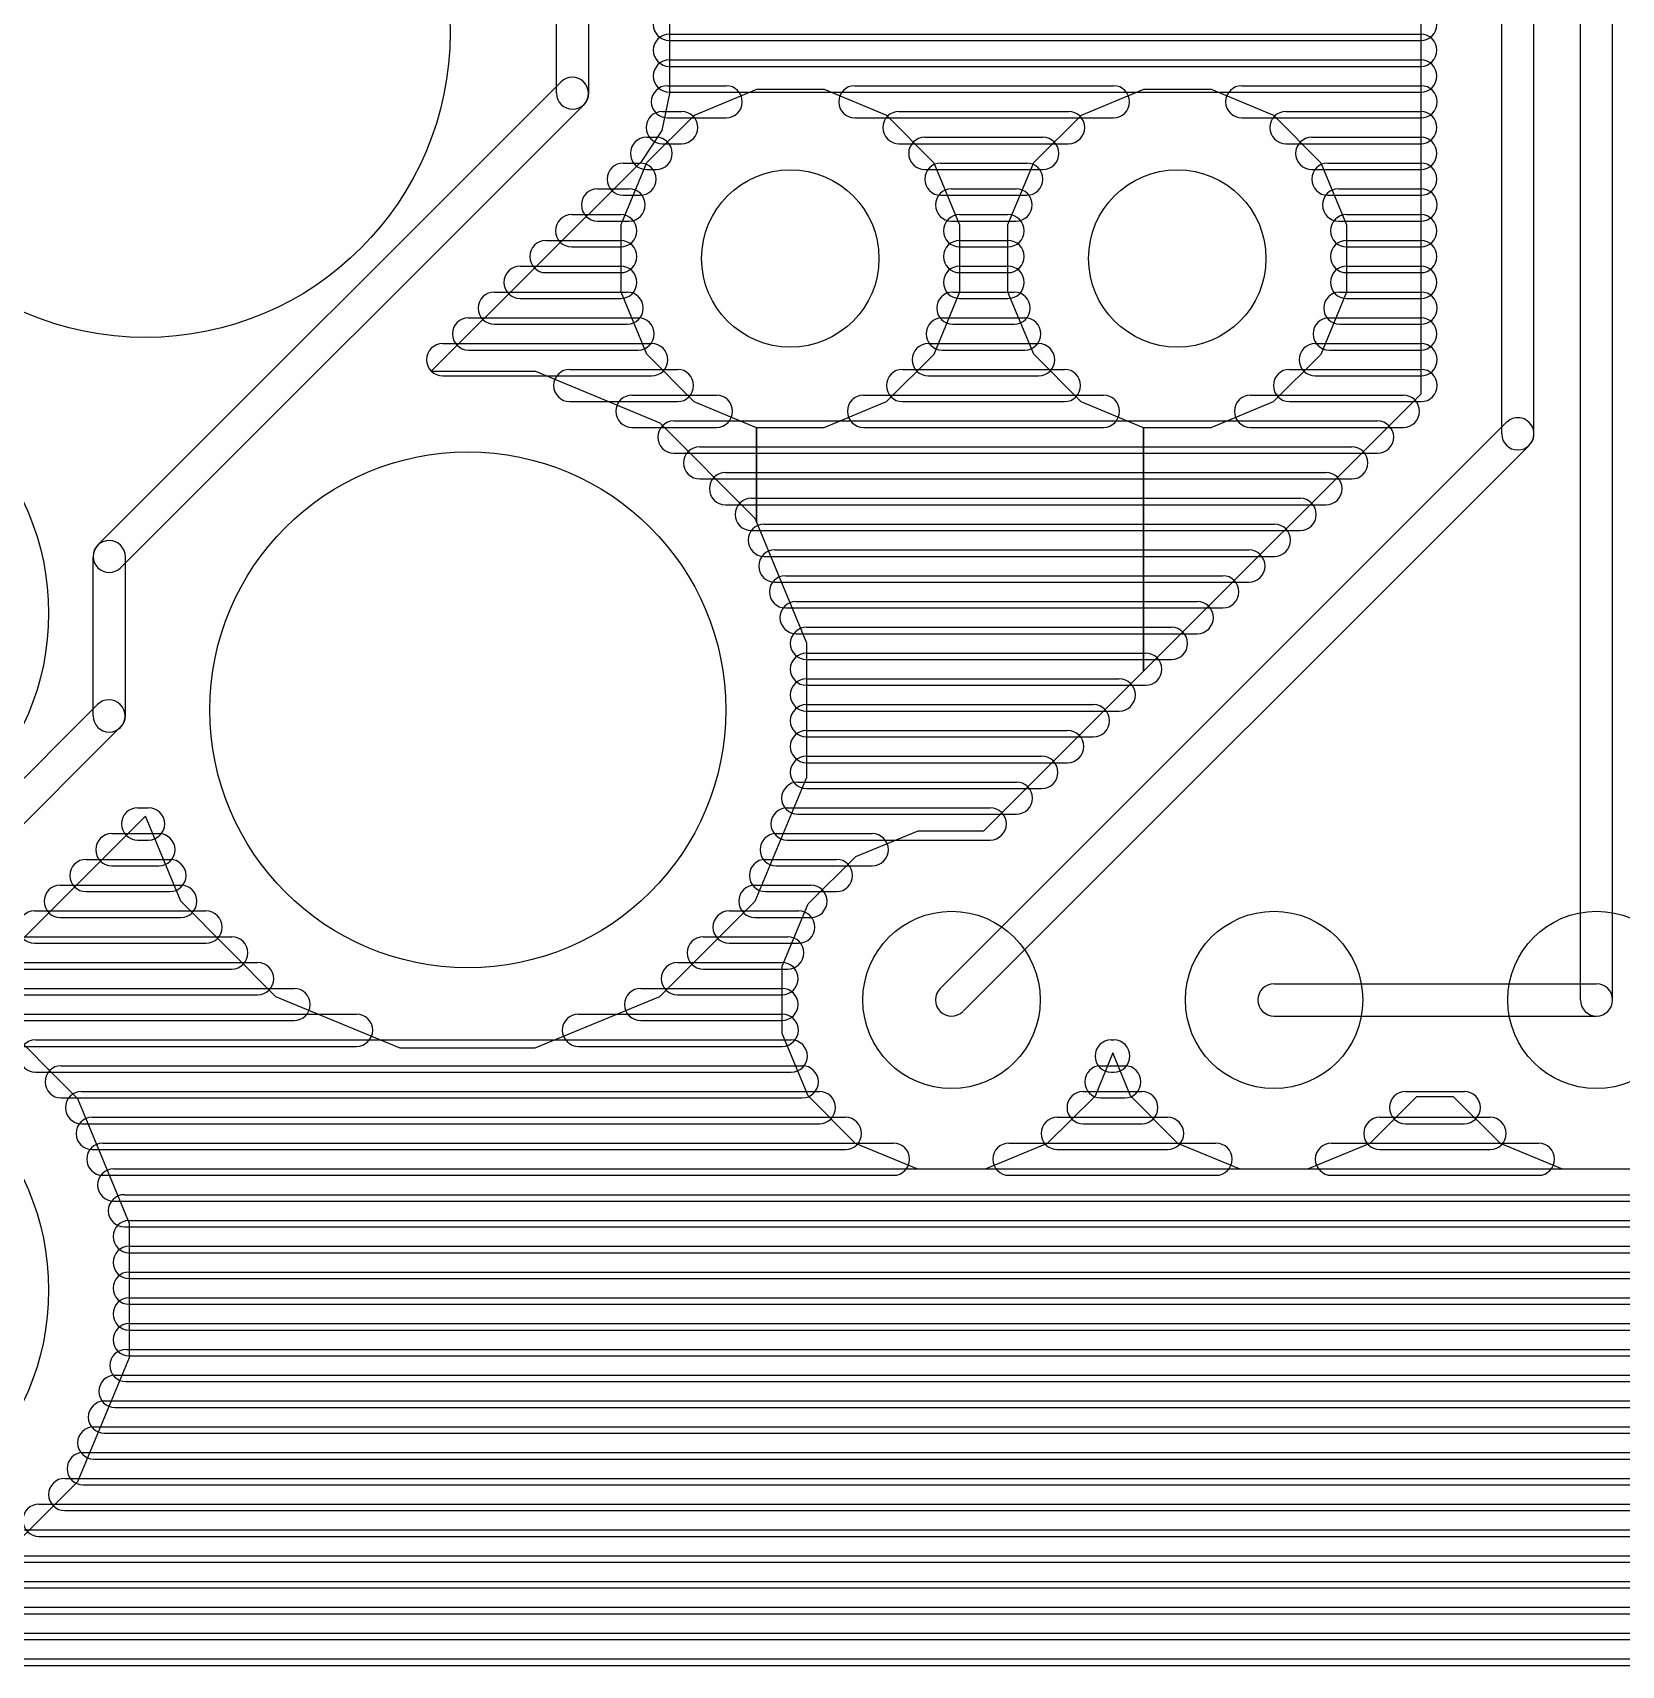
# Model space of a CAD drawing. Extents: x 4625 to 28175, y 45595 to 78045.
# Drawn here: x 8550 to 13477, y 62206 to 67270 of the extents above; entities that cross this region are included whole.
import ezdxf

# ---------------------------------------------------------------- set-up
doc = ezdxf.new("R2010")
doc.units = 0
doc.layers.add('BLACK', color=1, linetype='CONTINUOUS')

msp = doc.modelspace()

# ---------------------------------------------------------------- linework, layer by layer
at = {"layer": 'BLACK'}
for p, q in [((13106, 66026), (13106, 70926)), ((13206, 66026), (13206, 70926)), ((12856, 66150), (12856, 70455)), ((13350, 64270), (13350, 70170)), ((13450, 64270), (13450, 70170)), ((10175, 67083), (10175, 67485)), ((10275, 67083), (10275, 67485)), ((10525, 67361), (10525, 67082)), ((10525, 67266), (12855, 67266)), ((10525, 67266), (12855, 67266)), ((10525, 67266), (12855, 67266)), ((10525, 67246), (12855, 67246)), ((10525, 67246), (12855, 67246)), ((10525, 67246), (12855, 67246)), ((10525, 67186), (12855, 67186)), ((10525, 67186), (12855, 67186)), ((10525, 67186), (12855, 67186)), ((10525, 67166), (12855, 67166)), ((10525, 67166), (12855, 67166)), ((10525, 67166), (12855, 67166)), ((10189, 67118), (8752, 65681)), ((10519, 67106), (10701, 67106)), ((10519, 67106), (10701, 67106)), ((10519, 67106), (10701, 67106)), ((11100, 67106), (11902, 67106)), ((11100, 67106), (11902, 67106)), ((11100, 67106), (11902, 67106)), ((12300, 67106), (12856, 67106)), ((12300, 67106), (12856, 67106)), ((12300, 67106), (12856, 67106)), ((10525, 67082), (10502, 66967)), ((10525, 67086), (12855, 67086)), ((10525, 67086), (12855, 67086)), ((10525, 67086), (12855, 67086)), ((10603, 67015), (10796, 67095)), ((10796, 67095), (11005, 67095)), ((11005, 67095), (11198, 67015)), ((11803, 67015), (11996, 67095)), ((11996, 67095), (12205, 67095)), ((12205, 67095), (12398, 67015)), ((10260, 67047), (8823, 65610)), ((10455, 66868), (10603, 67015)), ((10503, 67026), (10563, 67026)), ((10503, 67026), (10563, 67026)), ((10503, 67026), (10563, 67026)), ((10519, 67006), (10701, 67006)), ((10519, 67006), (10701, 67006)), ((10519, 67006), (10701, 67006)), ((11100, 67006), (11902, 67006)), ((11100, 67006), (11902, 67006)), ((11100, 67006), (11902, 67006)), ((11198, 67015), (11345, 66867)), ((11237, 67026), (11763, 67026)), ((11237, 67026), (11763, 67026)), ((11237, 67026), (11763, 67026)), ((11655, 66868), (11803, 67015)), ((12300, 67006), (12856, 67006)), ((12300, 67006), (12856, 67006)), ((12300, 67006), (12856, 67006)), ((12398, 67015), (12545, 66867)), ((12437, 67026), (12855, 67026)), ((12437, 67026), (12855, 67026)), ((12437, 67026), (12855, 67026)), ((10502, 66967), (10437, 66870)), ((10454, 66946), (10484, 66946)), ((10454, 66946), (10484, 66946)), ((10454, 66946), (10484, 66946)), ((10503, 66926), (10563, 66926)), ((10503, 66926), (10563, 66926)), ((10503, 66926), (10563, 66926)), ((11237, 66926), (11763, 66926)), ((11237, 66926), (11763, 66926)), ((11237, 66926), (11763, 66926)), ((11317, 66946), (11683, 66946)), ((11317, 66946), (11683, 66946)), ((11317, 66946), (11683, 66946)), ((12437, 66926), (12855, 66926)), ((12437, 66926), (12855, 66926)), ((12437, 66926), (12855, 66926)), ((12517, 66946), (12855, 66946)), ((12517, 66946), (12855, 66946)), ((12517, 66946), (12855, 66946)), ((10437, 66870), (9786, 66220)), ((10375, 66675), (10455, 66868)), ((10382, 66866), (10434, 66866)), ((10382, 66866), (10434, 66866)), ((10382, 66866), (10434, 66866)), ((11345, 66867), (11425, 66674)), ((11367, 66866), (11633, 66866)), ((11367, 66866), (11633, 66866)), ((11367, 66866), (11633, 66866)), ((11575, 66675), (11655, 66868)), ((12545, 66867), (12625, 66674)), ((12567, 66866), (12855, 66866)), ((12567, 66866), (12855, 66866)), ((12567, 66866), (12855, 66866)), ((10454, 66846), (10484, 66846)), ((10454, 66846), (10484, 66846)), ((10454, 66846), (10484, 66846)), ((11317, 66846), (11683, 66846)), ((11317, 66846), (11683, 66846)), ((11317, 66846), (11683, 66846)), ((12517, 66846), (12855, 66846)), ((12517, 66846), (12855, 66846)), ((12517, 66846), (12855, 66846)), ((10302, 66786), (10400, 66786)), ((10302, 66786), (10400, 66786)), ((10302, 66786), (10400, 66786)), ((10382, 66766), (10434, 66766)), ((10382, 66766), (10434, 66766)), ((10382, 66766), (10434, 66766)), ((11367, 66766), (11633, 66766)), ((11367, 66766), (11633, 66766)), ((11367, 66766), (11633, 66766)), ((11400, 66786), (11600, 66786)), ((11400, 66786), (11600, 66786)), ((11400, 66786), (11600, 66786)), ((12567, 66766), (12855, 66766)), ((12567, 66766), (12855, 66766)), ((12567, 66766), (12855, 66766)), ((12600, 66786), (12856, 66786)), ((12600, 66786), (12856, 66786)), ((12600, 66786), (12856, 66786)), ((10222, 66706), (10374, 66706)), ((10222, 66706), (10374, 66706)), ((10222, 66706), (10374, 66706)), ((11425, 66706), (11575, 66706)), ((11425, 66706), (11575, 66706)), ((11425, 66706), (11575, 66706)), ((12625, 66706), (12855, 66706)), ((12625, 66706), (12855, 66706)), ((12625, 66706), (12855, 66706)), ((10302, 66686), (10400, 66686)), ((10302, 66686), (10400, 66686)), ((10302, 66686), (10400, 66686)), ((10375, 66466), (10375, 66675)), ((11400, 66686), (11600, 66686)), ((11400, 66686), (11600, 66686)), ((11400, 66686), (11600, 66686)), ((11425, 66674), (11425, 66465)), ((11575, 66466), (11575, 66675)), ((12600, 66686), (12856, 66686)), ((12600, 66686), (12856, 66686)), ((12600, 66686), (12856, 66686)), ((12625, 66674), (12625, 66465)), ((10142, 66626), (10374, 66626)), ((10142, 66626), (10374, 66626)), ((10142, 66626), (10374, 66626)), ((10222, 66606), (10374, 66606)), ((10222, 66606), (10374, 66606)), ((10222, 66606), (10374, 66606)), ((11425, 66626), (11575, 66626)), ((11425, 66626), (11575, 66626)), ((11425, 66626), (11575, 66626)), ((11425, 66606), (11575, 66606)), ((11425, 66606), (11575, 66606)), ((11425, 66606), (11575, 66606)), ((12625, 66626), (12855, 66626)), ((12625, 66626), (12855, 66626)), ((12625, 66626), (12855, 66626)), ((12625, 66606), (12855, 66606)), ((12625, 66606), (12855, 66606)), ((12625, 66606), (12855, 66606)), ((10062, 66546), (10374, 66546)), ((10062, 66546), (10374, 66546)), ((10062, 66546), (10374, 66546)), ((10142, 66526), (10374, 66526)), ((10142, 66526), (10374, 66526)), ((10142, 66526), (10374, 66526)), ((11425, 66546), (11575, 66546)), ((11425, 66546), (11575, 66546)), ((11425, 66546), (11575, 66546)), ((11425, 66526), (11575, 66526)), ((11425, 66526), (11575, 66526)), ((11425, 66526), (11575, 66526)), ((12625, 66546), (12855, 66546)), ((12625, 66546), (12855, 66546)), ((12625, 66546), (12855, 66546)), ((12625, 66526), (12855, 66526)), ((12625, 66526), (12855, 66526)), ((12625, 66526), (12855, 66526)), ((9982, 66466), (10394, 66466)), ((9982, 66466), (10394, 66466)), ((9982, 66466), (10394, 66466)), ((10455, 66273), (10375, 66466)), ((11425, 66465), (11345, 66272)), ((11404, 66466), (11594, 66466)), ((11404, 66466), (11594, 66466)), ((11404, 66466), (11594, 66466)), ((11655, 66273), (11575, 66466)), ((12625, 66465), (12545, 66272)), ((12604, 66466), (12856, 66466)), ((12604, 66466), (12856, 66466)), ((12604, 66466), (12856, 66466)), ((10062, 66446), (10374, 66446)), ((10062, 66446), (10374, 66446)), ((10062, 66446), (10374, 66446)), ((11425, 66446), (11575, 66446)), ((11425, 66446), (11575, 66446)), ((11425, 66446), (11575, 66446)), ((12625, 66446), (12855, 66446)), ((12625, 66446), (12855, 66446)), ((12625, 66446), (12855, 66446)), ((9902, 66386), (10428, 66386)), ((9902, 66386), (10428, 66386)), ((9902, 66386), (10428, 66386)), ((9982, 66366), (10394, 66366)), ((9982, 66366), (10394, 66366)), ((9982, 66366), (10394, 66366)), ((11371, 66386), (11627, 66386)), ((11371, 66386), (11627, 66386)), ((11371, 66386), (11627, 66386)), ((11404, 66366), (11594, 66366)), ((11404, 66366), (11594, 66366)), ((11404, 66366), (11594, 66366)), ((12571, 66386), (12855, 66386)), ((12571, 66386), (12855, 66386)), ((12571, 66386), (12855, 66386)), ((12604, 66366), (12856, 66366)), ((12604, 66366), (12856, 66366)), ((12604, 66366), (12856, 66366)), ((9822, 66306), (10470, 66306)), ((9822, 66306), (10470, 66306)), ((9822, 66306), (10470, 66306)), ((11328, 66306), (11670, 66306)), ((11328, 66306), (11670, 66306)), ((11328, 66306), (11670, 66306)), ((12528, 66306), (12856, 66306)), ((12528, 66306), (12856, 66306)), ((12528, 66306), (12856, 66306)), ((9902, 66286), (10428, 66286)), ((9902, 66286), (10428, 66286)), ((9902, 66286), (10428, 66286)), ((10602, 66125), (10455, 66273)), ((11345, 66272), (11197, 66125)), ((11371, 66286), (11627, 66286)), ((11371, 66286), (11627, 66286)), ((11371, 66286), (11627, 66286)), ((11802, 66125), (11655, 66273)), ((12545, 66272), (12397, 66125)), ((12571, 66286), (12855, 66286)), ((12571, 66286), (12855, 66286)), ((12571, 66286), (12855, 66286)), ((9786, 66220), (10110, 66220)), ((9822, 66206), (10470, 66206)), ((9822, 66206), (10470, 66206)), ((9822, 66206), (10470, 66206)), ((10110, 66220), (10495, 66060)), ((10216, 66226), (10550, 66226)), ((10216, 66226), (10550, 66226)), ((10216, 66226), (10550, 66226)), ((11248, 66226), (11750, 66226)), ((11248, 66226), (11750, 66226)), ((11248, 66226), (11750, 66226)), ((11328, 66206), (11670, 66206)), ((11328, 66206), (11670, 66206)), ((11328, 66206), (11670, 66206)), ((12448, 66226), (12856, 66226)), ((12448, 66226), (12856, 66226)), ((12448, 66226), (12856, 66226)), ((12528, 66206), (12856, 66206)), ((12528, 66206), (12856, 66206)), ((12528, 66206), (12856, 66206)), ((10409, 66146), (10671, 66146)), ((10409, 66146), (10671, 66146)), ((10409, 66146), (10671, 66146)), ((11127, 66146), (11871, 66146)), ((11127, 66146), (11871, 66146)), ((11127, 66146), (11871, 66146)), ((11995, 65290), (12856, 66150)), ((12327, 66146), (12801, 66146)), ((12327, 66146), (12801, 66146)), ((12327, 66146), (12801, 66146)), ((10216, 66126), (10550, 66126)), ((10216, 66126), (10550, 66126)), ((10216, 66126), (10550, 66126)), ((10795, 66045), (10602, 66125)), ((11197, 66125), (11004, 66045)), ((11248, 66126), (11750, 66126)), ((11248, 66126), (11750, 66126)), ((11248, 66126), (11750, 66126)), ((11995, 66045), (11802, 66125)), ((12397, 66125), (12204, 66045)), ((12448, 66126), (12856, 66126)), ((12448, 66126), (12856, 66126)), ((12448, 66126), (12856, 66126)), ((10409, 66046), (10671, 66046)), ((10409, 66046), (10671, 66046)), ((10409, 66046), (10671, 66046)), ((10495, 66060), (10790, 65764)), ((10539, 66066), (12721, 66066)), ((10539, 66066), (12721, 66066)), ((10539, 66066), (12721, 66066)), ((10795, 65752), (10795, 66045)), ((11004, 66045), (10795, 66045)), ((10795, 66045), (10795, 65752)), ((11127, 66046), (11871, 66046)), ((11127, 66046), (11871, 66046)), ((11127, 66046), (11871, 66046)), ((11365, 64306), (13120, 66061)), ((11995, 65290), (11995, 66045)), ((12204, 66045), (11995, 66045)), ((11995, 66045), (11995, 65290)), ((12327, 66046), (12801, 66046)), ((12327, 66046), (12801, 66046)), ((12327, 66046), (12801, 66046)), ((10539, 65966), (12721, 65966)), ((10539, 65966), (12721, 65966)), ((10539, 65966), (12721, 65966)), ((10619, 65986), (12641, 65986)), ((10619, 65986), (12641, 65986)), ((10619, 65986), (12641, 65986)), ((11436, 64235), (13191, 65990)), ((10699, 65906), (12561, 65906)), ((10699, 65906), (12561, 65906)), ((10699, 65906), (12561, 65906)), ((10619, 65886), (12641, 65886)), ((10619, 65886), (12641, 65886)), ((10619, 65886), (12641, 65886)), ((10699, 65806), (12561, 65806)), ((10699, 65806), (12561, 65806)), ((10699, 65806), (12561, 65806)), ((10779, 65826), (12481, 65826)), ((10779, 65826), (12481, 65826)), ((10779, 65826), (12481, 65826)), ((10790, 65764), (10795, 65752)), ((10795, 65752), (10950, 65378)), ((10819, 65746), (12401, 65746)), ((10819, 65746), (12401, 65746)), ((10819, 65746), (12401, 65746)), ((10779, 65726), (12481, 65726)), ((10779, 65726), (12481, 65726)), ((10779, 65726), (12481, 65726)), ((8738, 65151), (8738, 65645)), ((8838, 65151), (8838, 65645)), ((10819, 65646), (12401, 65646)), ((10819, 65646), (12401, 65646)), ((10819, 65646), (12401, 65646)), ((10852, 65666), (12322, 65666)), ((10852, 65666), (12322, 65666)), ((10852, 65666), (12322, 65666)), ((10885, 65586), (12241, 65586)), ((10885, 65586), (12241, 65586)), ((10885, 65586), (12241, 65586)), ((10852, 65566), (12322, 65566)), ((10852, 65566), (12322, 65566)), ((10852, 65566), (12322, 65566)), ((10885, 65486), (12241, 65486)), ((10885, 65486), (12241, 65486)), ((10885, 65486), (12241, 65486)), ((10918, 65506), (12162, 65506)), ((10918, 65506), (12162, 65506)), ((10918, 65506), (12162, 65506)), ((10918, 65406), (12162, 65406)), ((10918, 65406), (12162, 65406)), ((10918, 65406), (12162, 65406)), ((10950, 65426), (12082, 65426)), ((10950, 65426), (12082, 65426)), ((10950, 65426), (12082, 65426)), ((10950, 65378), (10950, 64960)), ((10950, 65346), (12002, 65346)), ((10950, 65346), (12002, 65346)), ((10950, 65346), (12002, 65346)), ((10950, 65326), (12082, 65326)), ((10950, 65326), (12082, 65326)), ((10950, 65326), (12082, 65326)), ((11500, 64795), (11995, 65290)), ((10950, 65266), (11920, 65266)), ((10950, 65266), (11920, 65266)), ((10950, 65266), (11920, 65266)), ((10950, 65246), (12002, 65246)), ((10950, 65246), (12002, 65246)), ((10950, 65246), (12002, 65246)), ((8752, 65186), (7960, 64394)), ((10950, 65186), (11840, 65186)), ((10950, 65186), (11840, 65186)), ((10950, 65186), (11840, 65186)), ((10950, 65166), (11920, 65166)), ((10950, 65166), (11920, 65166)), ((10950, 65166), (11920, 65166)), ((8822, 65116), (8030, 64324)), ((10950, 65106), (11760, 65106)), ((10950, 65106), (11760, 65106)), ((10950, 65106), (11760, 65106)), ((10950, 65086), (11840, 65086)), ((10950, 65086), (11840, 65086)), ((10950, 65086), (11840, 65086)), ((10950, 65026), (11680, 65026)), ((10950, 65026), (11680, 65026)), ((10950, 65026), (11680, 65026)), ((10950, 65006), (11760, 65006)), ((10950, 65006), (11760, 65006)), ((10950, 65006), (11760, 65006)), ((10950, 64960), (10790, 64575)), ((10923, 64946), (11601, 64946)), ((10923, 64946), (11601, 64946)), ((10923, 64946), (11601, 64946)), ((10950, 64926), (11680, 64926)), ((10950, 64926), (11680, 64926)), ((10950, 64926), (11680, 64926)), ((8900, 64840), (8342, 64282)), ((8876, 64866), (8910, 64866)), ((8876, 64866), (8910, 64866)), ((8876, 64866), (8910, 64866)), ((9010, 64576), (8900, 64840)), ((10890, 64866), (11520, 64866)), ((10890, 64866), (11520, 64866)), ((10890, 64866), (11520, 64866)), ((10923, 64846), (11601, 64846)), ((10923, 64846), (11601, 64846)), ((10923, 64846), (11601, 64846)), ((8796, 64786), (8942, 64786)), ((8796, 64786), (8942, 64786)), ((8796, 64786), (8942, 64786)), ((10856, 64786), (11154, 64786)), ((10856, 64786), (11154, 64786)), ((10856, 64786), (11154, 64786)), ((11103, 64715), (11296, 64795)), ((11296, 64795), (11500, 64795)), ((8876, 64766), (8910, 64766)), ((8876, 64766), (8910, 64766)), ((8876, 64766), (8910, 64766)), ((10890, 64766), (11520, 64766)), ((10890, 64766), (11520, 64766)), ((10890, 64766), (11520, 64766)), ((8716, 64706), (8976, 64706)), ((8716, 64706), (8976, 64706)), ((8716, 64706), (8976, 64706)), ((8796, 64686), (8942, 64686)), ((8796, 64686), (8942, 64686)), ((8796, 64686), (8942, 64686)), ((10823, 64706), (11043, 64706)), ((10823, 64706), (11043, 64706)), ((10823, 64706), (11043, 64706)), ((10856, 64686), (11154, 64686)), ((10856, 64686), (11154, 64686)), ((10856, 64686), (11154, 64686)), ((10955, 64568), (11103, 64715)), ((8636, 64626), (9010, 64626)), ((8636, 64626), (9010, 64626)), ((8636, 64626), (9010, 64626)), ((10790, 64626), (10964, 64626)), ((10790, 64626), (10964, 64626)), ((10790, 64626), (10964, 64626)), ((8716, 64606), (8976, 64606)), ((8716, 64606), (8976, 64606)), ((8716, 64606), (8976, 64606)), ((9305, 64280), (9010, 64576)), ((10790, 64575), (10494, 64280)), ((10823, 64606), (11043, 64606)), ((10823, 64606), (11043, 64606)), ((10823, 64606), (11043, 64606)), ((8556, 64546), (9088, 64546)), ((8556, 64546), (9088, 64546)), ((8556, 64546), (9088, 64546)), ((8636, 64526), (9010, 64526)), ((8636, 64526), (9010, 64526)), ((8636, 64526), (9010, 64526)), ((10710, 64546), (10926, 64546)), ((10710, 64546), (10926, 64546)), ((10710, 64546), (10926, 64546)), ((10790, 64526), (10964, 64526)), ((10790, 64526), (10964, 64526)), ((10790, 64526), (10964, 64526)), ((10875, 64375), (10955, 64568)), ((8476, 64466), (9168, 64466)), ((8476, 64466), (9168, 64466)), ((8476, 64466), (9168, 64466)), ((8556, 64446), (9088, 64446)), ((8556, 64446), (9088, 64446)), ((8556, 64446), (9088, 64446)), ((10630, 64466), (10892, 64466)), ((10630, 64466), (10892, 64466)), ((10630, 64466), (10892, 64466)), ((10710, 64446), (10926, 64446)), ((10710, 64446), (10926, 64446)), ((10710, 64446), (10926, 64446)), ((8396, 64386), (9248, 64386)), ((8396, 64386), (9248, 64386)), ((8396, 64386), (9248, 64386)), ((10550, 64386), (10874, 64386)), ((10550, 64386), (10874, 64386)), ((10550, 64386), (10874, 64386)), ((10875, 64166), (10875, 64375)), ((8476, 64366), (9168, 64366)), ((8476, 64366), (9168, 64366)), ((8476, 64366), (9168, 64366)), ((10630, 64366), (10892, 64366)), ((10630, 64366), (10892, 64366)), ((10630, 64366), (10892, 64366)), ((12400, 64320), (13400, 64320)), ((8396, 64286), (9248, 64286)), ((8396, 64286), (9248, 64286)), ((8396, 64286), (9248, 64286)), ((8399, 64306), (9361, 64306)), ((8399, 64306), (9361, 64306)), ((8399, 64306), (9361, 64306)), ((9690, 64120), (9305, 64280)), ((10494, 64280), (10108, 64120)), ((10436, 64306), (10874, 64306)), ((10436, 64306), (10874, 64306)), ((10436, 64306), (10874, 64306)), ((10550, 64286), (10874, 64286)), ((10550, 64286), (10874, 64286)), ((10550, 64286), (10874, 64286)), ((8395, 64260), (8690, 63964)), ((8479, 64226), (9555, 64226)), ((8479, 64226), (9555, 64226)), ((8479, 64226), (9555, 64226)), ((10243, 64226), (10875, 64226)), ((10243, 64226), (10875, 64226)), ((10243, 64226), (10875, 64226)), ((12400, 64220), (13400, 64220)), ((8399, 64206), (9361, 64206)), ((8399, 64206), (9361, 64206)), ((8399, 64206), (9361, 64206)), ((10436, 64206), (10874, 64206)), ((10436, 64206), (10874, 64206)), ((10436, 64206), (10874, 64206)), ((8479, 64126), (9555, 64126)), ((8479, 64126), (9555, 64126)), ((8479, 64126), (9555, 64126)), ((8559, 64146), (10903, 64146)), ((8559, 64146), (10903, 64146)), ((8559, 64146), (10903, 64146)), ((10108, 64120), (9690, 64120)), ((10243, 64126), (10875, 64126)), ((10243, 64126), (10875, 64126)), ((10243, 64126), (10875, 64126)), ((10955, 63973), (10875, 64166)), ((11895, 64146), (11903, 64146)), ((11895, 64146), (11903, 64146)), ((11895, 64146), (11903, 64146)), ((8639, 64066), (10937, 64066)), ((8639, 64066), (10937, 64066)), ((8639, 64066), (10937, 64066)), ((11900, 64106), (11845, 63972)), ((11863, 64066), (11937, 64066)), ((11863, 64066), (11937, 64066)), ((11863, 64066), (11937, 64066)), ((11955, 63973), (11900, 64106)), ((8559, 64046), (10903, 64046)), ((8559, 64046), (10903, 64046)), ((8559, 64046), (10903, 64046)), ((11895, 64046), (11903, 64046)), ((11895, 64046), (11903, 64046)), ((11895, 64046), (11903, 64046)), ((8639, 63966), (10937, 63966)), ((8639, 63966), (10937, 63966)), ((8639, 63966), (10937, 63966)), ((8702, 63986), (10990, 63986)), ((8702, 63986), (10990, 63986)), ((8702, 63986), (10990, 63986)), ((11102, 63825), (10955, 63973)), ((11845, 63972), (11697, 63825)), ((11808, 63986), (11990, 63986)), ((11808, 63986), (11990, 63986)), ((11808, 63986), (11990, 63986)), ((11863, 63966), (11937, 63966)), ((11863, 63966), (11937, 63966)), ((11863, 63966), (11937, 63966)), ((12102, 63825), (11955, 63973)), ((12842, 63970), (12697, 63825)), ((12808, 63986), (12990, 63986)), ((12808, 63986), (12990, 63986)), ((12808, 63986), (12990, 63986)), ((12957, 63970), (12842, 63970)), ((13102, 63825), (12957, 63970)), ((8690, 63964), (8850, 63578)), ((8702, 63886), (10990, 63886)), ((8702, 63886), (10990, 63886)), ((8702, 63886), (10990, 63886)), ((8735, 63906), (11071, 63906)), ((8735, 63906), (11071, 63906)), ((8735, 63906), (11071, 63906)), ((11728, 63906), (12070, 63906)), ((11728, 63906), (12070, 63906)), ((11728, 63906), (12070, 63906)), ((11808, 63886), (11990, 63886)), ((11808, 63886), (11990, 63886)), ((11808, 63886), (11990, 63886)), ((12728, 63906), (13070, 63906)), ((12728, 63906), (13070, 63906)), ((12728, 63906), (13070, 63906)), ((12808, 63886), (12990, 63886)), ((12808, 63886), (12990, 63886)), ((12808, 63886), (12990, 63886)), ((8768, 63826), (11220, 63826)), ((8768, 63826), (11220, 63826)), ((8768, 63826), (11220, 63826)), ((11295, 63745), (11102, 63825)), ((11697, 63825), (11504, 63745)), ((11578, 63826), (12220, 63826)), ((11578, 63826), (12220, 63826)), ((11578, 63826), (12220, 63826)), ((12295, 63745), (12102, 63825)), ((12697, 63825), (12504, 63745)), ((12578, 63826), (13220, 63826)), ((12578, 63826), (13220, 63826)), ((12578, 63826), (13220, 63826)), ((13295, 63745), (13102, 63825)), ((8735, 63806), (11071, 63806)), ((8735, 63806), (11071, 63806)), ((8735, 63806), (11071, 63806)), ((11728, 63806), (12070, 63806)), ((11728, 63806), (12070, 63806)), ((11728, 63806), (12070, 63806)), ((12728, 63806), (13070, 63806)), ((12728, 63806), (13070, 63806)), ((12728, 63806), (13070, 63806)), ((8768, 63726), (11220, 63726)), ((8768, 63726), (11220, 63726)), ((8768, 63726), (11220, 63726)), ((8802, 63746), (15290, 63746)), ((8802, 63746), (15290, 63746)), ((8802, 63746), (15290, 63746)), ((11504, 63745), (11295, 63745)), ((11578, 63726), (12220, 63726)), ((11578, 63726), (12220, 63726)), ((11578, 63726), (12220, 63726)), ((12504, 63745), (12295, 63745)), ((12578, 63726), (13220, 63726)), ((12578, 63726), (13220, 63726)), ((12578, 63726), (13220, 63726)), ((13504, 63745), (13295, 63745)), ((8835, 63666), (15291, 63666)), ((8835, 63666), (15291, 63666)), ((8835, 63666), (15291, 63666)), ((8802, 63646), (15290, 63646)), ((8802, 63646), (15290, 63646)), ((8802, 63646), (15290, 63646)), ((8835, 63566), (15291, 63566)), ((8835, 63566), (15291, 63566)), ((8835, 63566), (15291, 63566)), ((8850, 63586), (15290, 63586)), ((8850, 63586), (15290, 63586)), ((8850, 63586), (15290, 63586)), ((8850, 63578), (8850, 63160)), ((8850, 63506), (15290, 63506)), ((8850, 63506), (15290, 63506)), ((8850, 63506), (15290, 63506)), ((8850, 63486), (15290, 63486)), ((8850, 63486), (15290, 63486)), ((8850, 63486), (15290, 63486)), ((8850, 63426), (15290, 63426)), ((8850, 63426), (15290, 63426)), ((8850, 63426), (15290, 63426)), ((8850, 63406), (15290, 63406)), ((8850, 63406), (15290, 63406)), ((8850, 63406), (15290, 63406)), ((8850, 63346), (15290, 63346)), ((8850, 63346), (15290, 63346)), ((8850, 63346), (15290, 63346)), ((8850, 63326), (15290, 63326)), ((8850, 63326), (15290, 63326)), ((8850, 63326), (15290, 63326)), ((8850, 63266), (15290, 63266)), ((8850, 63266), (15290, 63266)), ((8850, 63266), (15290, 63266)), ((8850, 63246), (15290, 63246)), ((8850, 63246), (15290, 63246)), ((8850, 63246), (15290, 63246)), ((8850, 63160), (8690, 62775)), ((8840, 63186), (15290, 63186)), ((8840, 63186), (15290, 63186)), ((8840, 63186), (15290, 63186)), ((8850, 63166), (15290, 63166)), ((8850, 63166), (15290, 63166)), ((8850, 63166), (15290, 63166)), ((8806, 63106), (15290, 63106)), ((8806, 63106), (15290, 63106)), ((8806, 63106), (15290, 63106)), ((8840, 63086), (15290, 63086)), ((8840, 63086), (15290, 63086)), ((8840, 63086), (15290, 63086)), ((8773, 63026), (15291, 63026)), ((8773, 63026), (15291, 63026)), ((8773, 63026), (15291, 63026)), ((8806, 63006), (15290, 63006)), ((8806, 63006), (15290, 63006)), ((8806, 63006), (15290, 63006)), ((8740, 62946), (15290, 62946)), ((8740, 62946), (15290, 62946)), ((8740, 62946), (15290, 62946)), ((8773, 62926), (15291, 62926)), ((8773, 62926), (15291, 62926)), ((8773, 62926), (15291, 62926)), ((8707, 62866), (15291, 62866)), ((8707, 62866), (15291, 62866)), ((8707, 62866), (15291, 62866)), ((8740, 62846), (15290, 62846)), ((8740, 62846), (15290, 62846)), ((8740, 62846), (15290, 62846)), ((8690, 62775), (8394, 62480)), ((8650, 62786), (15290, 62786)), ((8650, 62786), (15290, 62786)), ((8650, 62786), (15290, 62786)), ((8707, 62766), (15291, 62766)), ((8707, 62766), (15291, 62766)), ((8707, 62766), (15291, 62766)), ((8570, 62706), (15290, 62706)), ((8570, 62706), (15290, 62706)), ((8570, 62706), (15290, 62706)), ((8650, 62686), (15290, 62686)), ((8650, 62686), (15290, 62686)), ((8650, 62686), (15290, 62686)), ((8490, 62626), (15290, 62626)), ((8490, 62626), (15290, 62626)), ((8490, 62626), (15290, 62626)), ((8570, 62606), (15290, 62606)), ((8570, 62606), (15290, 62606)), ((8570, 62606), (15290, 62606)), ((8410, 62546), (15298, 62546)), ((8410, 62546), (15298, 62546)), ((8410, 62546), (15298, 62546)), ((8490, 62526), (15290, 62526)), ((8490, 62526), (15290, 62526)), ((8490, 62526), (15290, 62526)), ((8239, 62466), (15317, 62466)), ((8239, 62466), (15317, 62466)), ((8239, 62466), (15317, 62466)), ((8410, 62446), (15298, 62446)), ((8410, 62446), (15298, 62446)), ((8410, 62446), (15298, 62446)), ((8046, 62386), (15372, 62386)), ((8046, 62386), (15372, 62386)), ((8046, 62386), (15372, 62386)), ((8239, 62366), (15317, 62366)), ((8239, 62366), (15317, 62366)), ((8239, 62366), (15317, 62366)), ((6451, 62306), (15449, 62306)), ((6451, 62306), (15449, 62306)), ((6451, 62306), (15449, 62306)), ((8046, 62286), (15372, 62286)), ((8046, 62286), (15372, 62286)), ((8046, 62286), (15372, 62286)), ((6397, 62226), (15529, 62226)), ((6397, 62226), (15529, 62226)), ((6397, 62226), (15529, 62226)), ((6451, 62206), (15449, 62206)), ((6451, 62206), (15449, 62206)), ((6451, 62206), (15449, 62206))]:
    msp.add_line(p, q, dxfattribs=at)
for centre, radius in [((8900, 67270), 945), ((10900, 66570), 275), ((12100, 66570), 275), ((7800, 65470), 800), ((9900, 65170), 800), ((11400, 64270), 275), ((12400, 64270), 275), ((13400, 64270), 275), ((7800, 63370), 800)]:
    msp.add_circle(centre, radius, dxfattribs=at)
for centre, start, end in [((10525, 67296), 90, 270), ((10525, 67296), 90, 270), ((10525, 67296), 90, 270), ((12855, 67296), 270, 450), ((12855, 67296), 270, 450), ((12855, 67296), 270, 450), ((10525, 67216), 90, 270), ((10525, 67216), 90, 270), ((10525, 67216), 90, 270), ((12855, 67216), 270, 450), ((12855, 67216), 270, 450), ((12855, 67216), 270, 450), ((10525, 67136), 90, 270), ((10525, 67136), 90, 270), ((10525, 67136), 90, 270), ((12855, 67136), 270, 450), ((12855, 67136), 270, 450), ((12855, 67136), 270, 450), ((10224, 67082), -45, 135), ((10519, 67056), 90, 270), ((10519, 67056), 90, 270), ((10519, 67056), 90, 270), ((10701, 67056), 270, 450), ((10701, 67056), 270, 450), ((10701, 67056), 270, 450), ((11100, 67056), 90, 270), ((11100, 67056), 90, 270), ((11100, 67056), 90, 270), ((11902, 67056), 270, 450), ((11902, 67056), 270, 450), ((11902, 67056), 270, 450), ((12300, 67056), 90, 270), ((12300, 67056), 90, 270), ((12300, 67056), 90, 270), ((12856, 67056), 270, 450), ((12856, 67056), 270, 450), ((12856, 67056), 270, 450), ((10225, 67083), 180, 360), ((10503, 66976), 90, 270), ((10503, 66976), 90, 270), ((10503, 66976), 90, 270), ((10563, 66976), 270, 450), ((10563, 66976), 270, 450), ((10563, 66976), 270, 450), ((11237, 66976), 90, 270), ((11237, 66976), 90, 270), ((11237, 66976), 90, 270), ((11763, 66976), 270, 450), ((11763, 66976), 270, 450), ((11763, 66976), 270, 450), ((12437, 66976), 90, 270), ((12437, 66976), 90, 270), ((12437, 66976), 90, 270), ((12855, 66976), 270, 450), ((12855, 66976), 270, 450), ((12855, 66976), 270, 450), ((10454, 66896), 90, 270), ((10454, 66896), 90, 270), ((10454, 66896), 90, 270), ((10484, 66896), 270, 450), ((10484, 66896), 270, 450), ((10484, 66896), 270, 450), ((11317, 66896), 90, 270), ((11317, 66896), 90, 270), ((11317, 66896), 90, 270), ((11683, 66896), 270, 450), ((11683, 66896), 270, 450), ((11683, 66896), 270, 450), ((12517, 66896), 90, 270), ((12517, 66896), 90, 270), ((12517, 66896), 90, 270), ((12855, 66896), 270, 450), ((12855, 66896), 270, 450), ((12855, 66896), 270, 450), ((10382, 66816), 90, 270), ((10382, 66816), 90, 270), ((10382, 66816), 90, 270), ((10434, 66816), 270, 450), ((10434, 66816), 270, 450), ((10434, 66816), 270, 450), ((11367, 66816), 90, 270), ((11367, 66816), 90, 270), ((11367, 66816), 90, 270), ((11633, 66816), 270, 450), ((11633, 66816), 270, 450), ((11633, 66816), 270, 450), ((12567, 66816), 90, 270), ((12567, 66816), 90, 270), ((12567, 66816), 90, 270), ((12855, 66816), 270, 450), ((12855, 66816), 270, 450), ((12855, 66816), 270, 450), ((10302, 66736), 90, 270), ((10302, 66736), 90, 270), ((10302, 66736), 90, 270), ((10400, 66736), 270, 450), ((10400, 66736), 270, 450), ((10400, 66736), 270, 450), ((11400, 66736), 90, 270), ((11400, 66736), 90, 270), ((11400, 66736), 90, 270), ((11600, 66736), 270, 450), ((11600, 66736), 270, 450), ((11600, 66736), 270, 450), ((12600, 66736), 90, 270), ((12600, 66736), 90, 270), ((12600, 66736), 90, 270), ((12856, 66736), 270, 450), ((12856, 66736), 270, 450), ((12856, 66736), 270, 450), ((10222, 66656), 90, 270), ((10222, 66656), 90, 270), ((10222, 66656), 90, 270), ((10374, 66656), 270, 450), ((10374, 66656), 270, 450), ((10374, 66656), 270, 450), ((11425, 66656), 90, 270), ((11425, 66656), 90, 270), ((11425, 66656), 90, 270), ((11575, 66656), 270, 450), ((11575, 66656), 270, 450), ((11575, 66656), 270, 450), ((12625, 66656), 90, 270), ((12625, 66656), 90, 270), ((12625, 66656), 90, 270), ((12855, 66656), 270, 450), ((12855, 66656), 270, 450), ((12855, 66656), 270, 450), ((10142, 66576), 90, 270), ((10142, 66576), 90, 270), ((10142, 66576), 90, 270), ((10374, 66576), 270, 450), ((10374, 66576), 270, 450), ((10374, 66576), 270, 450), ((11425, 66576), 90, 270), ((11425, 66576), 90, 270), ((11425, 66576), 90, 270), ((11575, 66576), 270, 450), ((11575, 66576), 270, 450), ((11575, 66576), 270, 450), ((12625, 66576), 90, 270), ((12625, 66576), 90, 270), ((12625, 66576), 90, 270), ((12855, 66576), 270, 450), ((12855, 66576), 270, 450), ((12855, 66576), 270, 450), ((10062, 66496), 90, 270), ((10062, 66496), 90, 270), ((10062, 66496), 90, 270), ((10374, 66496), 270, 450), ((10374, 66496), 270, 450), ((10374, 66496), 270, 450), ((11425, 66496), 90, 270), ((11425, 66496), 90, 270), ((11425, 66496), 90, 270), ((11575, 66496), 270, 450), ((11575, 66496), 270, 450), ((11575, 66496), 270, 450), ((12625, 66496), 90, 270), ((12625, 66496), 90, 270), ((12625, 66496), 90, 270), ((12855, 66496), 270, 450), ((12855, 66496), 270, 450), ((12855, 66496), 270, 450), ((9982, 66416), 90, 270), ((9982, 66416), 90, 270), ((9982, 66416), 90, 270), ((10394, 66416), 270, 450), ((10394, 66416), 270, 450), ((10394, 66416), 270, 450), ((11404, 66416), 90, 270), ((11404, 66416), 90, 270), ((11404, 66416), 90, 270), ((11594, 66416), 270, 450), ((11594, 66416), 270, 450), ((11594, 66416), 270, 450), ((12604, 66416), 90, 270), ((12604, 66416), 90, 270), ((12604, 66416), 90, 270), ((12856, 66416), 270, 450), ((12856, 66416), 270, 450), ((12856, 66416), 270, 450), ((9902, 66336), 90, 270), ((9902, 66336), 90, 270), ((9902, 66336), 90, 270), ((10428, 66336), 270, 450), ((10428, 66336), 270, 450), ((10428, 66336), 270, 450), ((11371, 66336), 90, 270), ((11371, 66336), 90, 270), ((11371, 66336), 90, 270), ((11627, 66336), 270, 450), ((11627, 66336), 270, 450), ((11627, 66336), 270, 450), ((12571, 66336), 90, 270), ((12571, 66336), 90, 270), ((12571, 66336), 90, 270), ((12855, 66336), 270, 450), ((12855, 66336), 270, 450), ((12855, 66336), 270, 450), ((9822, 66256), 90, 270), ((9822, 66256), 90, 270), ((9822, 66256), 90, 270), ((10470, 66256), 270, 450), ((10470, 66256), 270, 450), ((10470, 66256), 270, 450), ((11328, 66256), 90, 270), ((11328, 66256), 90, 270), ((11328, 66256), 90, 270), ((11670, 66256), 270, 450), ((11670, 66256), 270, 450), ((11670, 66256), 270, 450), ((12528, 66256), 90, 270), ((12528, 66256), 90, 270), ((12528, 66256), 90, 270), ((12856, 66256), 270, 450), ((12856, 66256), 270, 450), ((12856, 66256), 270, 450), ((10216, 66176), 90, 270), ((10216, 66176), 90, 270), ((10216, 66176), 90, 270), ((10550, 66176), 270, 450), ((10550, 66176), 270, 450), ((10550, 66176), 270, 450), ((11248, 66176), 90, 270), ((11248, 66176), 90, 270), ((11248, 66176), 90, 270), ((11750, 66176), 270, 450), ((11750, 66176), 270, 450), ((11750, 66176), 270, 450), ((12448, 66176), 90, 270), ((12448, 66176), 90, 270), ((12448, 66176), 90, 270), ((12856, 66176), 270, 450), ((12856, 66176), 270, 450), ((12856, 66176), 270, 450), ((10409, 66096), 90, 270), ((10409, 66096), 90, 270), ((10409, 66096), 90, 270), ((10671, 66096), 270, 450), ((10671, 66096), 270, 450), ((10671, 66096), 270, 450), ((11127, 66096), 90, 270), ((11127, 66096), 90, 270), ((11127, 66096), 90, 270), ((11871, 66096), 270, 450), ((11871, 66096), 270, 450), ((11871, 66096), 270, 450), ((12327, 66096), 90, 270), ((12327, 66096), 90, 270), ((12327, 66096), 90, 270), ((12801, 66096), 270, 450), ((12801, 66096), 270, 450), ((12801, 66096), 270, 450), ((10539, 66016), 90, 270), ((10539, 66016), 90, 270), ((10539, 66016), 90, 270), ((12721, 66016), 270, 450), ((12721, 66016), 270, 450), ((12721, 66016), 270, 450), ((13156, 66026), 315, 495), ((13156, 66026), 180, 360), ((10619, 65936), 90, 270), ((10619, 65936), 90, 270), ((10619, 65936), 90, 270), ((12641, 65936), 270, 450), ((12641, 65936), 270, 450), ((12641, 65936), 270, 450), ((10699, 65856), 90, 270), ((10699, 65856), 90, 270), ((10699, 65856), 90, 270), ((12561, 65856), 270, 450), ((12561, 65856), 270, 450), ((12561, 65856), 270, 450), ((10779, 65776), 90, 270), ((10779, 65776), 90, 270), ((10779, 65776), 90, 270), ((12481, 65776), 270, 450), ((12481, 65776), 270, 450), ((12481, 65776), 270, 450), ((10819, 65696), 90, 270), ((10819, 65696), 90, 270), ((10819, 65696), 90, 270), ((12401, 65696), 270, 450), ((12401, 65696), 270, 450), ((12401, 65696), 270, 450), ((8788, 65645), 360, 540), ((8788, 65646), 135, 315), ((10852, 65616), 90, 270), ((10852, 65616), 90, 270), ((10852, 65616), 90, 270), ((12322, 65616), 270, 450), ((12322, 65616), 270, 450), ((12322, 65616), 270, 450), ((10885, 65536), 90, 270), ((10885, 65536), 90, 270), ((10885, 65536), 90, 270), ((12241, 65536), 270, 450), ((12241, 65536), 270, 450), ((12241, 65536), 270, 450), ((10918, 65456), 90, 270), ((10918, 65456), 90, 270), ((10918, 65456), 90, 270), ((12162, 65456), 270, 450), ((12162, 65456), 270, 450), ((12162, 65456), 270, 450), ((10950, 65376), 90, 270), ((10950, 65376), 90, 270), ((10950, 65376), 90, 270), ((12082, 65376), 270, 450), ((12082, 65376), 270, 450), ((12082, 65376), 270, 450), ((10950, 65296), 90, 270), ((10950, 65296), 90, 270), ((10950, 65296), 90, 270), ((12002, 65296), 270, 450), ((12002, 65296), 270, 450), ((12002, 65296), 270, 450), ((10950, 65216), 90, 270), ((10950, 65216), 90, 270), ((10950, 65216), 90, 270), ((11920, 65216), 270, 450), ((11920, 65216), 270, 450), ((11920, 65216), 270, 450), ((8787, 65151), -45, 135), ((10950, 65136), 90, 270), ((10950, 65136), 90, 270), ((10950, 65136), 90, 270), ((11840, 65136), 270, 450), ((11840, 65136), 270, 450), ((11840, 65136), 270, 450), ((8788, 65151), 180, 360), ((10950, 65056), 90, 270), ((10950, 65056), 90, 270), ((10950, 65056), 90, 270), ((11760, 65056), 270, 450), ((11760, 65056), 270, 450), ((11760, 65056), 270, 450), ((10950, 64976), 90, 270), ((10950, 64976), 90, 270), ((10950, 64976), 90, 270), ((11680, 64976), 270, 450), ((11680, 64976), 270, 450), ((11680, 64976), 270, 450), ((10923, 64896), 90, 270), ((10923, 64896), 90, 270), ((10923, 64896), 90, 270), ((11601, 64896), 270, 450), ((11601, 64896), 270, 450), ((11601, 64896), 270, 450), ((8876, 64816), 90, 270), ((8876, 64816), 90, 270), ((8876, 64816), 90, 270), ((8910, 64816), 270, 450), ((8910, 64816), 270, 450), ((8910, 64816), 270, 450), ((10890, 64816), 90, 270), ((10890, 64816), 90, 270), ((10890, 64816), 90, 270), ((11520, 64816), 270, 450), ((11520, 64816), 270, 450), ((11520, 64816), 270, 450), ((8796, 64736), 90, 270), ((8796, 64736), 90, 270), ((8796, 64736), 90, 270), ((8942, 64736), 270, 450), ((8942, 64736), 270, 450), ((8942, 64736), 270, 450), ((10856, 64736), 90, 270), ((10856, 64736), 90, 270), ((10856, 64736), 90, 270), ((11154, 64736), 270, 450), ((11154, 64736), 270, 450), ((11154, 64736), 270, 450), ((8716, 64656), 90, 270), ((8716, 64656), 90, 270), ((8716, 64656), 90, 270), ((8976, 64656), 270, 450), ((8976, 64656), 270, 450), ((8976, 64656), 270, 450), ((10823, 64656), 90, 270), ((10823, 64656), 90, 270), ((10823, 64656), 90, 270), ((11043, 64656), 270, 450), ((11043, 64656), 270, 450), ((11043, 64656), 270, 450), ((8636, 64576), 90, 270), ((8636, 64576), 90, 270), ((8636, 64576), 90, 270), ((9010, 64576), 270, 450), ((9010, 64576), 270, 450), ((9010, 64576), 270, 450), ((10790, 64576), 90, 270), ((10790, 64576), 90, 270), ((10790, 64576), 90, 270), ((10964, 64576), 270, 450), ((10964, 64576), 270, 450), ((10964, 64576), 270, 450), ((8556, 64496), 90, 270), ((8556, 64496), 90, 270), ((8556, 64496), 90, 270), ((9088, 64496), 270, 450), ((9088, 64496), 270, 450), ((9088, 64496), 270, 450), ((10710, 64496), 90, 270), ((10710, 64496), 90, 270), ((10710, 64496), 90, 270), ((10926, 64496), 270, 450), ((10926, 64496), 270, 450), ((10926, 64496), 270, 450), ((9168, 64416), 270, 450), ((9168, 64416), 270, 450), ((9168, 64416), 270, 450), ((10630, 64416), 90, 270), ((10630, 64416), 90, 270), ((10630, 64416), 90, 270), ((10892, 64416), 270, 450), ((10892, 64416), 270, 450), ((10892, 64416), 270, 450), ((9248, 64336), 270, 450), ((9248, 64336), 270, 450), ((9248, 64336), 270, 450), ((10550, 64336), 90, 270), ((10550, 64336), 90, 270), ((10550, 64336), 90, 270), ((10874, 64336), 270, 450), ((10874, 64336), 270, 450), ((10874, 64336), 270, 450), ((12400, 64270), 90, 270), ((13400, 64270), 270, 450), ((9361, 64256), 270, 450), ((9361, 64256), 270, 450), ((9361, 64256), 270, 450), ((10436, 64256), 90, 270), ((10436, 64256), 90, 270), ((10436, 64256), 90, 270), ((10874, 64256), 270, 450), ((10874, 64256), 270, 450), ((10874, 64256), 270, 450), ((11400, 64270), 135, 315), ((13400, 64270), 180, 360), ((9555, 64176), 270, 450), ((9555, 64176), 270, 450), ((9555, 64176), 270, 450), ((10243, 64176), 90, 270), ((10243, 64176), 90, 270), ((10243, 64176), 90, 270), ((10875, 64176), 270, 450), ((10875, 64176), 270, 450), ((10875, 64176), 270, 450), ((8559, 64096), 90, 270), ((8559, 64096), 90, 270), ((8559, 64096), 90, 270), ((10903, 64096), 270, 450), ((10903, 64096), 270, 450), ((10903, 64096), 270, 450), ((11895, 64096), 90, 270), ((11895, 64096), 90, 270), ((11895, 64096), 90, 270), ((11903, 64096), 270, 450), ((11903, 64096), 270, 450), ((11903, 64096), 270, 450), ((8639, 64016), 90, 270), ((8639, 64016), 90, 270), ((8639, 64016), 90, 270), ((10937, 64016), 270, 450), ((10937, 64016), 270, 450), ((10937, 64016), 270, 450), ((11863, 64016), 90, 270), ((11863, 64016), 90, 270), ((11863, 64016), 90, 270), ((11937, 64016), 270, 450), ((11937, 64016), 270, 450), ((11937, 64016), 270, 450), ((8702, 63936), 90, 270), ((8702, 63936), 90, 270), ((8702, 63936), 90, 270), ((10990, 63936), 270, 450), ((10990, 63936), 270, 450), ((10990, 63936), 270, 450), ((11808, 63936), 90, 270), ((11808, 63936), 90, 270), ((11808, 63936), 90, 270), ((11990, 63936), 270, 450), ((11990, 63936), 270, 450), ((11990, 63936), 270, 450), ((12808, 63936), 90, 270), ((12808, 63936), 90, 270), ((12808, 63936), 90, 270), ((12990, 63936), 270, 450), ((12990, 63936), 270, 450), ((12990, 63936), 270, 450), ((8735, 63856), 90, 270), ((8735, 63856), 90, 270), ((8735, 63856), 90, 270), ((11071, 63856), 270, 450), ((11071, 63856), 270, 450), ((11071, 63856), 270, 450), ((11728, 63856), 90, 270), ((11728, 63856), 90, 270), ((11728, 63856), 90, 270), ((12070, 63856), 270, 450), ((12070, 63856), 270, 450), ((12070, 63856), 270, 450), ((12728, 63856), 90, 270), ((12728, 63856), 90, 270), ((12728, 63856), 90, 270), ((13070, 63856), 270, 450), ((13070, 63856), 270, 450), ((13070, 63856), 270, 450), ((8768, 63776), 90, 270), ((8768, 63776), 90, 270), ((8768, 63776), 90, 270), ((11220, 63776), 270, 450), ((11220, 63776), 270, 450), ((11220, 63776), 270, 450), ((11578, 63776), 90, 270), ((11578, 63776), 90, 270), ((11578, 63776), 90, 270), ((12220, 63776), 270, 450), ((12220, 63776), 270, 450), ((12220, 63776), 270, 450), ((12578, 63776), 90, 270), ((12578, 63776), 90, 270), ((12578, 63776), 90, 270), ((13220, 63776), 270, 450), ((13220, 63776), 270, 450), ((13220, 63776), 270, 450), ((8802, 63696), 90, 270), ((8802, 63696), 90, 270), ((8802, 63696), 90, 270), ((8835, 63616), 90, 270), ((8835, 63616), 90, 270), ((8835, 63616), 90, 270), ((8850, 63536), 90, 270), ((8850, 63536), 90, 270), ((8850, 63536), 90, 270), ((8850, 63456), 90, 270), ((8850, 63456), 90, 270), ((8850, 63456), 90, 270), ((8850, 63376), 90, 270), ((8850, 63376), 90, 270), ((8850, 63376), 90, 270), ((8850, 63296), 90, 270), ((8850, 63296), 90, 270), ((8850, 63296), 90, 270), ((8850, 63216), 90, 270), ((8850, 63216), 90, 270), ((8850, 63216), 90, 270), ((8840, 63136), 90, 270), ((8840, 63136), 90, 270), ((8840, 63136), 90, 270), ((8806, 63056), 90, 270), ((8806, 63056), 90, 270), ((8806, 63056), 90, 270), ((8773, 62976), 90, 270), ((8773, 62976), 90, 270), ((8773, 62976), 90, 270), ((8740, 62896), 90, 270), ((8740, 62896), 90, 270), ((8740, 62896), 90, 270), ((8707, 62816), 90, 270), ((8707, 62816), 90, 270), ((8707, 62816), 90, 270), ((8650, 62736), 90, 270), ((8650, 62736), 90, 270), ((8650, 62736), 90, 270), ((8570, 62656), 90, 270), ((8570, 62656), 90, 270), ((8570, 62656), 90, 270)]:
    msp.add_arc(centre, 50, start, end, dxfattribs=at)

doc.saveas('drawing.dxf')
